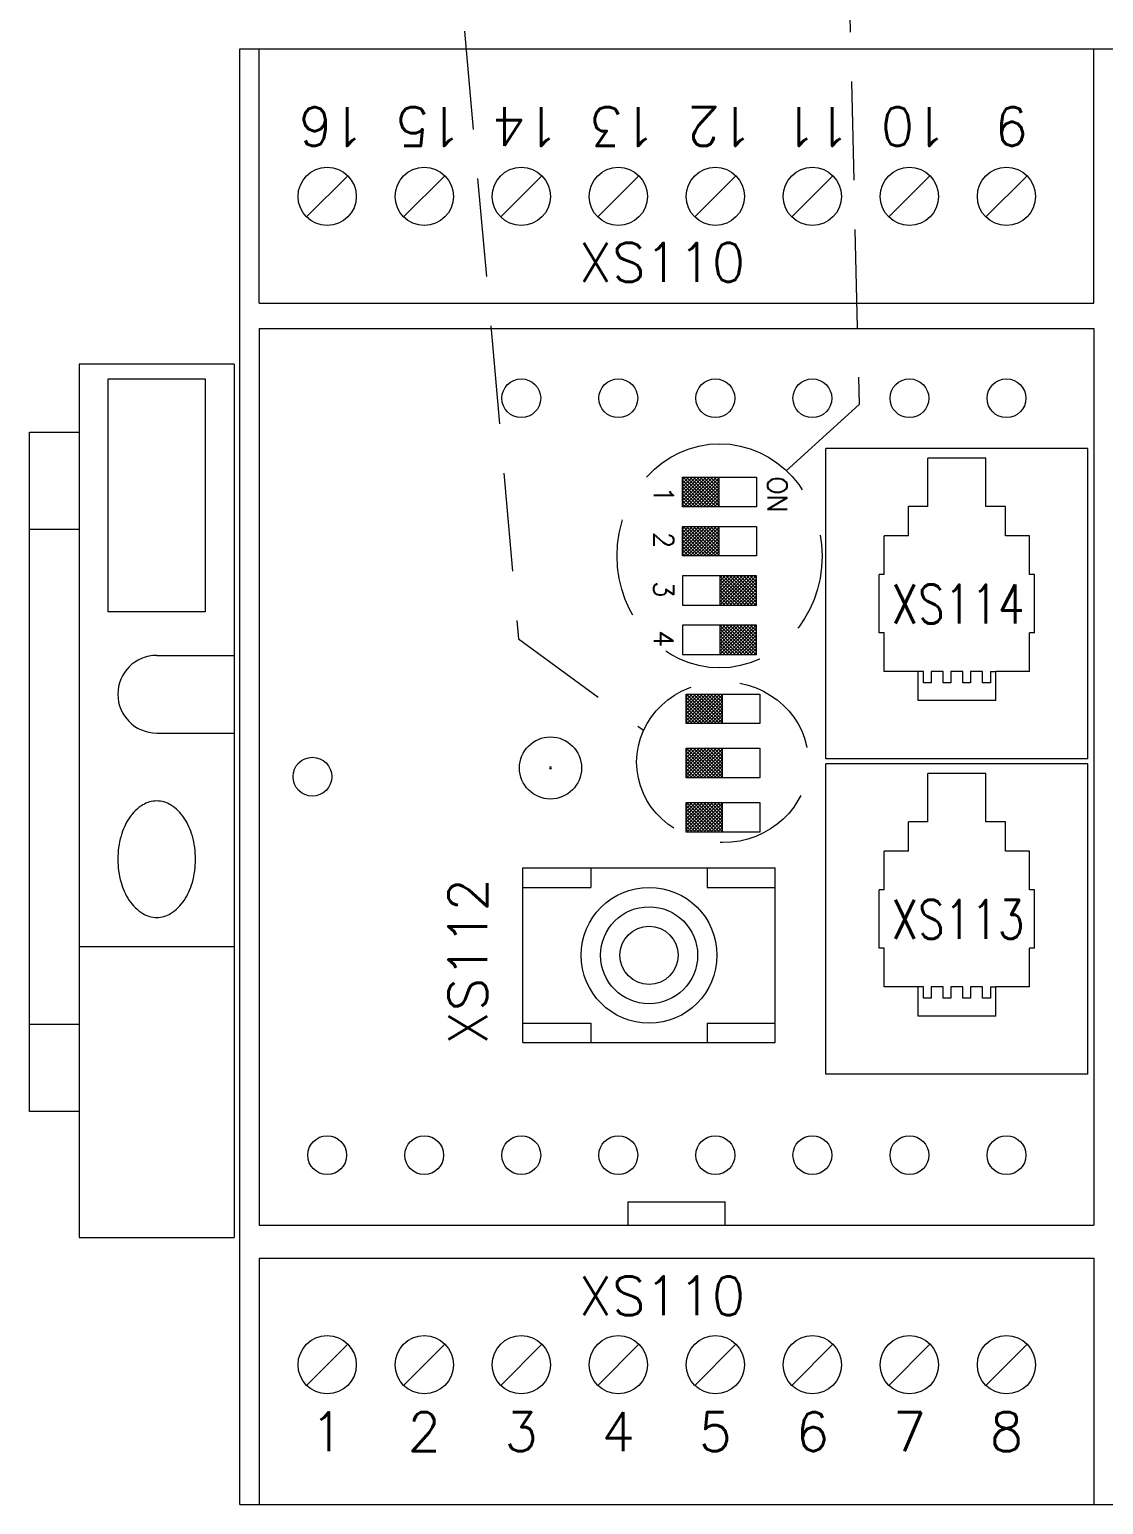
# Model space of a CAD drawing. Extents: x -2993 to 3661, y -4147 to -1441.
# Drawn here: x 3332.1 to 3387.4, y -3555.3 to -3479.3 of the extents above; entities that cross this region are included whole.
import ezdxf
from ezdxf.enums import TextEntityAlignment as Align

# ---------------------------------------------------------------- set-up
doc = ezdxf.new("R2010")
doc.units = 0
doc.header["$LTSCALE"] = 0.1
doc.header["$MEASUREMENT"] = 0
doc.linetypes.add('DASHED', pattern=[19.05, 12.7, -6.35])
for name, color, linetype in [('KLEMMENMA', 6, 'CONTINUOUS'), ('LAYOUT', 7, 'CONTINUOUS'), ('MOTMODULE', 7, 'CONTINUOUS')]:
    doc.layers.add(name, color=color, linetype=linetype)
doc.styles.get("Standard").update_dxf_attribs({"font": 'simplex.shx'})

msp = doc.modelspace()

# ---------------------------------------------------------------- linework, layer by layer
at = {"layer": 'KLEMMENMA', "color": 7, "lineweight": 13}
for p, q in [((3334.647, -3496.578), (3334.647, -3541.578)), ((3342.647, -3496.578), (3334.647, -3496.578)), ((3342.647, -3496.578), (3342.647, -3541.578)), ((3336.147, -3497.328), (3341.147, -3497.328)), ((3336.147, -3509.328), (3336.147, -3497.328)), ((3341.147, -3497.328), (3341.147, -3509.328)), ((3332.094, -3535.078), (3332.094, -3500.078)), ((3332.094, -3500.078), (3334.647, -3500.078)), ((3332.094, -3505.078), (3334.647, -3505.078)), ((3341.147, -3509.328), (3336.147, -3509.328)), ((3338.647, -3511.578), (3342.647, -3511.578)), ((3338.647, -3515.578), (3342.647, -3515.578)), ((3334.647, -3526.578), (3342.647, -3526.578)), ((3332.094, -3530.578), (3334.647, -3530.578)), ((3334.647, -3535.078), (3332.094, -3535.078)), ((3334.647, -3541.578), (3342.647, -3541.578))]:
    msp.add_line(p, q, dxfattribs=at)
for centre, radius, start, end in [((3338.647, -3513.578), 2, 90, 270), ((3339.135, -3521.225), 2.286, 121.85353, 146.30993), ((3338.647, -3520.44), 1.362, 90, 121.85353), ((3338.647, -3520.44), 1.362, 58.14647, 90), ((3338.159, -3521.225), 2.286, 33.69007, 58.14647), ((3339.908, -3521.741), 3.215, 146.30993, 164.56292), ((3337.386, -3521.741), 3.215, 15.43708, 33.69007), ((3341.131, -3522.078), 4.484, 164.56292, 180), ((3336.162, -3522.078), 4.484, 0, 15.43708), ((3341.131, -3522.078), 4.484, 180, 195.43708), ((3336.162, -3522.078), 4.484, 344.56292, 360), ((3339.908, -3522.416), 3.215, 195.43708, 213.69007), ((3337.386, -3522.416), 3.215, 326.30993, 344.56292), ((3339.135, -3522.932), 2.286, 213.69007, 238.14647), ((3338.647, -3523.717), 1.362, 238.14647, 270), ((3338.647, -3523.717), 1.362, 270, 301.85353), ((3338.159, -3522.932), 2.286, 301.85353, 326.30993)]:
    msp.add_arc(centre, radius, start, end, dxfattribs=at)
at = {"layer": 'LAYOUT', "color": 7, "linetype": 'DASHED', "lineweight": 13, "ltscale": 4}
for p, q in [((3351.127, -3441.464), (3357.295, -3510.722)), ((3373.547, -3443.919), (3374.837, -3498.646)), ((3357.295, -3510.722), (3363.736, -3515.435))]:
    msp.add_line(p, q, dxfattribs=at)
at = {"layer": 'LAYOUT', "color": 7, "lineweight": 13, "ltscale": 4}
msp.add_line((3374.837, -3498.646), (3371.089, -3502.061), dxfattribs=at)
at = {"layer": 'LAYOUT', "color": 7, "lineweight": 13}
for p, q in [((3386.626, -3500.909), (3373.126, -3500.909)), ((3373.126, -3516.909), (3373.126, -3500.909)), ((3386.626, -3516.909), (3386.626, -3500.909)), ((3381.376, -3501.409), (3378.376, -3501.409)), ((3378.376, -3503.909), (3378.376, -3501.409)), ((3381.376, -3503.909), (3381.376, -3501.409)), ((3378.376, -3503.909), (3377.376, -3503.909)), ((3377.376, -3505.409), (3377.376, -3503.909)), ((3382.376, -3503.909), (3381.376, -3503.909)), ((3382.376, -3505.409), (3382.376, -3503.909)), ((3376.126, -3507.409), (3376.126, -3505.409)), ((3377.376, -3505.409), (3376.126, -3505.409)), ((3383.626, -3505.409), (3382.376, -3505.409)), ((3383.626, -3507.409), (3383.626, -3505.409)), ((3376.126, -3507.409), (3375.876, -3507.409)), ((3375.876, -3510.409), (3375.876, -3507.409)), ((3383.876, -3507.409), (3383.626, -3507.409)), ((3383.876, -3510.409), (3383.876, -3507.409)), ((3376.126, -3510.409), (3375.876, -3510.409)), ((3376.126, -3512.409), (3376.126, -3510.409)), ((3383.876, -3510.409), (3383.626, -3510.409)), ((3383.626, -3512.409), (3383.626, -3510.409)), ((3377.876, -3512.409), (3376.126, -3512.409)), ((3378.149, -3512.409), (3377.876, -3512.409)), ((3377.876, -3513.909), (3377.876, -3512.409)), ((3381.603, -3512.409), (3381.876, -3512.409)), ((3383.626, -3512.409), (3381.876, -3512.409)), ((3381.876, -3513.909), (3381.876, -3512.409)), ((3381.876, -3513.909), (3377.876, -3513.909)), ((3386.626, -3516.909), (3373.126, -3516.909)), ((3373.126, -3533.159), (3373.126, -3517.159)), ((3386.626, -3517.159), (3373.126, -3517.159)), ((3386.626, -3533.159), (3386.626, -3517.159)), ((3381.376, -3517.659), (3378.376, -3517.659)), ((3378.376, -3520.159), (3378.376, -3517.659)), ((3381.376, -3520.159), (3381.376, -3517.659)), ((3377.376, -3521.659), (3377.376, -3520.159)), ((3378.376, -3520.159), (3377.376, -3520.159)), ((3382.376, -3520.159), (3381.376, -3520.159)), ((3382.376, -3521.659), (3382.376, -3520.159)), ((3377.376, -3521.659), (3376.126, -3521.659)), ((3376.126, -3523.659), (3376.126, -3521.659)), ((3383.626, -3521.659), (3382.376, -3521.659)), ((3383.626, -3523.659), (3383.626, -3521.659)), ((3357.517, -3522.53), (3370.517, -3522.53)), ((3357.517, -3531.53), (3357.517, -3522.53)), ((3361.017, -3522.53), (3361.017, -3523.53)), ((3367.017, -3522.53), (3367.017, -3523.53)), ((3370.517, -3531.53), (3370.517, -3522.53)), ((3357.517, -3523.53), (3361.017, -3523.53)), ((3367.017, -3523.53), (3370.517, -3523.53)), ((3375.876, -3526.659), (3375.876, -3523.659)), ((3376.126, -3523.659), (3375.876, -3523.659)), ((3383.876, -3523.659), (3383.626, -3523.659)), ((3383.876, -3526.659), (3383.876, -3523.659)), ((3376.126, -3526.659), (3375.876, -3526.659)), ((3376.126, -3528.659), (3376.126, -3526.659)), ((3383.626, -3528.659), (3383.626, -3526.659)), ((3383.876, -3526.659), (3383.626, -3526.659)), ((3377.876, -3528.659), (3376.126, -3528.659)), ((3377.876, -3530.159), (3377.876, -3528.659)), ((3378.149, -3528.659), (3377.876, -3528.659)), ((3381.603, -3528.659), (3381.876, -3528.659)), ((3383.626, -3528.659), (3381.876, -3528.659)), ((3381.876, -3530.159), (3381.876, -3528.659)), ((3381.876, -3530.159), (3377.876, -3530.159)), ((3357.517, -3530.53), (3361.017, -3530.53)), ((3361.017, -3530.53), (3361.017, -3531.53)), ((3367.017, -3530.53), (3370.517, -3530.53)), ((3367.017, -3530.53), (3367.017, -3531.53)), ((3357.517, -3531.53), (3370.517, -3531.53)), ((3386.626, -3533.159), (3373.126, -3533.159))]:
    msp.add_line(p, q, dxfattribs=at)
at = {"layer": 'LAYOUT', "color": 7, "linetype": 'Continuous', "lineweight": 13}
for p, q in [((3365.746, -3502.392), (3369.556, -3502.392)), ((3365.746, -3503.916), (3365.746, -3502.392)), ((3366.601, -3502.392), (3365.746, -3503.247)), ((3366.424, -3502.392), (3365.746, -3503.07)), ((3366.247, -3502.392), (3365.746, -3502.893)), ((3366.07, -3502.392), (3365.746, -3502.717)), ((3365.894, -3502.392), (3365.746, -3502.54)), ((3365.746, -3502.546), (3366.608, -3503.408)), ((3365.746, -3502.723), (3366.431, -3503.408)), ((3366.777, -3502.392), (3365.761, -3503.408)), ((3365.769, -3502.392), (3366.785, -3503.408)), ((3366.954, -3502.392), (3365.938, -3503.408)), ((3365.946, -3502.392), (3366.962, -3503.408)), ((3367.131, -3502.392), (3366.115, -3503.408)), ((3366.122, -3502.392), (3367.138, -3503.408)), ((3367.308, -3502.392), (3366.292, -3503.408)), ((3366.299, -3502.392), (3367.315, -3503.408)), ((3367.485, -3502.392), (3366.469, -3503.408)), ((3366.476, -3502.392), (3367.492, -3503.408)), ((3367.627, -3502.427), (3366.645, -3503.408)), ((3366.653, -3502.392), (3367.627, -3503.366)), ((3367.627, -3502.604), (3366.822, -3503.408)), ((3366.83, -3502.392), (3367.627, -3503.19)), ((3367.627, -3502.78), (3366.999, -3503.408)), ((3367.006, -3502.392), (3367.627, -3503.013)), ((3367.183, -3502.392), (3367.627, -3502.836)), ((3367.36, -3502.392), (3367.627, -3502.659)), ((3367.537, -3502.392), (3367.627, -3502.482)), ((3367.627, -3503.916), (3367.627, -3502.392)), ((3369.556, -3502.392), (3369.556, -3503.916)), ((3365.746, -3502.9), (3366.255, -3503.408)), ((3365.746, -3503.077), (3366.078, -3503.408)), ((3365.746, -3503.253), (3365.901, -3503.408)), ((3366.115, -3503.408), (3365.746, -3503.777)), ((3365.938, -3503.408), (3365.746, -3503.6)), ((3365.761, -3503.408), (3365.746, -3503.424)), ((3365.746, -3503.43), (3366.232, -3503.916)), ((3366.292, -3503.408), (3365.784, -3503.916)), ((3365.901, -3503.408), (3366.409, -3503.916)), ((3366.469, -3503.408), (3365.961, -3503.916)), ((3366.078, -3503.408), (3366.586, -3503.916)), ((3366.645, -3503.408), (3366.137, -3503.916)), ((3366.255, -3503.408), (3366.763, -3503.916)), ((3366.822, -3503.408), (3366.314, -3503.916)), ((3366.431, -3503.408), (3366.939, -3503.916)), ((3366.999, -3503.408), (3366.491, -3503.916)), ((3366.608, -3503.408), (3367.116, -3503.916)), ((3367.176, -3503.408), (3366.668, -3503.916)), ((3366.785, -3503.408), (3367.293, -3503.916)), ((3367.352, -3503.408), (3366.844, -3503.916)), ((3366.962, -3503.408), (3367.47, -3503.916)), ((3367.529, -3503.408), (3367.021, -3503.916)), ((3367.138, -3503.408), (3367.627, -3503.897)), ((3367.627, -3502.957), (3367.176, -3503.408)), ((3367.627, -3503.488), (3367.198, -3503.916)), ((3367.315, -3503.408), (3367.627, -3503.72)), ((3367.627, -3503.134), (3367.352, -3503.408)), ((3367.492, -3503.408), (3367.627, -3503.543)), ((3367.627, -3503.311), (3367.529, -3503.408)), ((3365.746, -3503.607), (3366.055, -3503.916)), ((3365.746, -3503.784), (3365.879, -3503.916)), ((3369.556, -3503.916), (3365.746, -3503.916)), ((3367.627, -3503.664), (3367.375, -3503.916)), ((3367.627, -3503.841), (3367.552, -3503.916)), ((3365.746, -3504.932), (3369.556, -3504.932)), ((3365.746, -3506.456), (3365.746, -3504.932)), ((3366.601, -3504.932), (3365.746, -3505.787)), ((3366.424, -3504.932), (3365.746, -3505.61)), ((3366.247, -3504.932), (3365.746, -3505.433)), ((3366.07, -3504.932), (3365.746, -3505.257)), ((3365.894, -3504.932), (3365.746, -3505.08)), ((3365.746, -3505.086), (3366.608, -3505.948)), ((3366.777, -3504.932), (3365.761, -3505.948)), ((3365.769, -3504.932), (3366.785, -3505.948)), ((3366.954, -3504.932), (3365.938, -3505.948)), ((3365.946, -3504.932), (3366.962, -3505.948)), ((3367.131, -3504.932), (3366.115, -3505.948)), ((3366.122, -3504.932), (3367.138, -3505.948)), ((3367.308, -3504.932), (3366.292, -3505.948)), ((3366.299, -3504.932), (3367.315, -3505.948)), ((3367.485, -3504.932), (3366.469, -3505.948)), ((3366.476, -3504.932), (3367.492, -3505.948)), ((3367.627, -3504.967), (3366.645, -3505.948)), ((3366.653, -3504.932), (3367.627, -3505.906)), ((3366.83, -3504.932), (3367.627, -3505.73)), ((3367.006, -3504.932), (3367.627, -3505.553)), ((3367.183, -3504.932), (3367.627, -3505.376)), ((3367.36, -3504.932), (3367.627, -3505.199)), ((3367.537, -3504.932), (3367.627, -3505.022)), ((3367.627, -3506.456), (3367.627, -3504.932)), ((3369.556, -3504.932), (3369.556, -3506.456)), ((3365.746, -3505.263), (3366.431, -3505.948)), ((3365.746, -3505.44), (3366.255, -3505.948)), ((3365.746, -3505.617), (3366.078, -3505.948)), ((3365.746, -3505.793), (3365.901, -3505.948)), ((3367.627, -3505.144), (3366.822, -3505.948)), ((3367.627, -3505.32), (3366.999, -3505.948)), ((3367.627, -3505.497), (3367.176, -3505.948)), ((3367.627, -3505.674), (3367.352, -3505.948)), ((3367.627, -3505.851), (3367.529, -3505.948)), ((3366.115, -3505.948), (3365.746, -3506.317)), ((3365.938, -3505.948), (3365.746, -3506.14)), ((3365.761, -3505.948), (3365.746, -3505.964)), ((3365.746, -3505.97), (3366.232, -3506.456)), ((3365.746, -3506.147), (3366.055, -3506.456)), ((3365.746, -3506.324), (3365.879, -3506.456)), ((3369.556, -3506.456), (3365.746, -3506.456)), ((3366.292, -3505.948), (3365.784, -3506.456)), ((3365.901, -3505.948), (3366.409, -3506.456)), ((3366.469, -3505.948), (3365.961, -3506.456)), ((3366.078, -3505.948), (3366.586, -3506.456)), ((3366.645, -3505.948), (3366.137, -3506.456)), ((3366.255, -3505.948), (3366.763, -3506.456)), ((3366.822, -3505.948), (3366.314, -3506.456)), ((3366.431, -3505.948), (3366.939, -3506.456)), ((3366.999, -3505.948), (3366.491, -3506.456)), ((3366.608, -3505.948), (3367.116, -3506.456)), ((3367.176, -3505.948), (3366.668, -3506.456)), ((3366.785, -3505.948), (3367.293, -3506.456)), ((3367.352, -3505.948), (3366.844, -3506.456)), ((3366.962, -3505.948), (3367.47, -3506.456)), ((3367.529, -3505.948), (3367.021, -3506.456)), ((3367.138, -3505.948), (3367.627, -3506.437)), ((3367.627, -3506.028), (3367.198, -3506.456)), ((3367.315, -3505.948), (3367.627, -3506.26)), ((3367.627, -3506.204), (3367.375, -3506.456)), ((3367.492, -3505.948), (3367.627, -3506.083)), ((3367.627, -3506.381), (3367.552, -3506.456)), ((3369.556, -3507.472), (3365.746, -3507.472)), ((3365.746, -3507.472), (3365.746, -3508.996)), ((3368.649, -3507.472), (3367.675, -3508.446)), ((3368.473, -3507.472), (3367.675, -3508.27)), ((3368.296, -3507.472), (3367.675, -3508.093)), ((3368.119, -3507.472), (3367.675, -3507.916)), ((3367.942, -3507.472), (3367.675, -3507.739)), ((3367.766, -3507.472), (3367.675, -3507.562)), ((3367.675, -3508.996), (3367.675, -3507.472)), ((3367.675, -3507.507), (3368.657, -3508.488)), ((3367.675, -3507.684), (3368.48, -3508.488)), ((3367.675, -3507.86), (3368.303, -3508.488)), ((3367.675, -3508.037), (3368.127, -3508.488)), ((3368.826, -3507.472), (3367.81, -3508.488)), ((3367.818, -3507.472), (3368.834, -3508.488)), ((3369.003, -3507.472), (3367.987, -3508.488)), ((3367.994, -3507.472), (3369.01, -3508.488)), ((3369.18, -3507.472), (3368.164, -3508.488)), ((3368.171, -3507.472), (3369.187, -3508.488)), ((3369.357, -3507.472), (3368.341, -3508.488)), ((3368.348, -3507.472), (3369.364, -3508.488)), ((3369.533, -3507.472), (3368.517, -3508.488)), ((3368.525, -3507.472), (3369.541, -3508.488)), ((3369.556, -3507.626), (3368.694, -3508.488)), ((3368.702, -3507.472), (3369.556, -3508.327)), ((3369.556, -3507.803), (3368.871, -3508.488)), ((3368.878, -3507.472), (3369.556, -3508.15)), ((3369.556, -3507.98), (3369.048, -3508.488)), ((3369.055, -3507.472), (3369.556, -3507.973)), ((3369.556, -3508.157), (3369.224, -3508.488)), ((3369.232, -3507.472), (3369.556, -3507.797)), ((3369.409, -3507.472), (3369.556, -3507.62)), ((3369.556, -3508.996), (3369.556, -3507.472)), ((3367.675, -3508.214), (3367.95, -3508.488)), ((3367.675, -3508.391), (3367.773, -3508.488)), ((3368.164, -3508.488), (3367.675, -3508.977)), ((3367.987, -3508.488), (3367.675, -3508.8)), ((3367.81, -3508.488), (3367.675, -3508.623)), ((3367.675, -3508.568), (3368.104, -3508.996)), ((3367.675, -3508.744), (3367.927, -3508.996)), ((3367.773, -3508.488), (3368.281, -3508.996)), ((3368.341, -3508.488), (3367.833, -3508.996)), ((3367.95, -3508.488), (3368.458, -3508.996)), ((3368.517, -3508.488), (3368.009, -3508.996)), ((3368.127, -3508.488), (3368.635, -3508.996)), ((3368.694, -3508.488), (3368.186, -3508.996)), ((3368.303, -3508.488), (3368.811, -3508.996)), ((3368.871, -3508.488), (3368.363, -3508.996)), ((3368.48, -3508.488), (3368.988, -3508.996)), ((3369.048, -3508.488), (3368.54, -3508.996)), ((3368.657, -3508.488), (3369.165, -3508.996)), ((3369.224, -3508.488), (3368.716, -3508.996)), ((3368.834, -3508.488), (3369.342, -3508.996)), ((3369.401, -3508.488), (3368.893, -3508.996)), ((3369.01, -3508.488), (3369.518, -3508.996)), ((3369.556, -3508.51), (3369.07, -3508.996)), ((3369.187, -3508.488), (3369.556, -3508.857)), ((3369.556, -3508.687), (3369.247, -3508.996)), ((3369.364, -3508.488), (3369.556, -3508.68)), ((3369.556, -3508.333), (3369.401, -3508.488)), ((3369.556, -3508.864), (3369.424, -3508.996)), ((3369.541, -3508.488), (3369.556, -3508.504)), ((3365.746, -3508.996), (3369.556, -3508.996)), ((3367.675, -3508.921), (3367.751, -3508.996)), ((3369.556, -3510.012), (3365.746, -3510.012)), ((3365.746, -3510.012), (3365.746, -3511.536)), ((3368.649, -3510.012), (3367.675, -3510.986)), ((3368.473, -3510.012), (3367.675, -3510.81)), ((3368.296, -3510.012), (3367.675, -3510.633)), ((3368.119, -3510.012), (3367.675, -3510.456)), ((3367.942, -3510.012), (3367.675, -3510.279)), ((3367.766, -3510.012), (3367.675, -3510.102)), ((3367.675, -3511.536), (3367.675, -3510.012)), ((3367.675, -3510.047), (3368.657, -3511.028)), ((3367.675, -3510.224), (3368.48, -3511.028)), ((3367.675, -3510.4), (3368.303, -3511.028)), ((3368.826, -3510.012), (3367.81, -3511.028)), ((3367.818, -3510.012), (3368.834, -3511.028)), ((3369.003, -3510.012), (3367.987, -3511.028)), ((3367.994, -3510.012), (3369.01, -3511.028)), ((3369.18, -3510.012), (3368.164, -3511.028)), ((3368.171, -3510.012), (3369.187, -3511.028)), ((3369.357, -3510.012), (3368.341, -3511.028)), ((3368.348, -3510.012), (3369.364, -3511.028)), ((3369.533, -3510.012), (3368.517, -3511.028)), ((3368.525, -3510.012), (3369.541, -3511.028)), ((3369.556, -3510.166), (3368.694, -3511.028)), ((3368.702, -3510.012), (3369.556, -3510.867)), ((3369.556, -3510.343), (3368.871, -3511.028)), ((3368.878, -3510.012), (3369.556, -3510.69)), ((3369.055, -3510.012), (3369.556, -3510.513)), ((3369.232, -3510.012), (3369.556, -3510.337)), ((3369.409, -3510.012), (3369.556, -3510.16)), ((3369.556, -3511.536), (3369.556, -3510.012)), ((3367.675, -3510.577), (3368.127, -3511.028)), ((3367.675, -3510.754), (3367.95, -3511.028)), ((3367.675, -3510.931), (3367.773, -3511.028)), ((3368.164, -3511.028), (3367.675, -3511.517)), ((3367.987, -3511.028), (3367.675, -3511.34)), ((3367.81, -3511.028), (3367.675, -3511.163)), ((3367.675, -3511.108), (3368.104, -3511.536)), ((3367.773, -3511.028), (3368.281, -3511.536)), ((3368.341, -3511.028), (3367.833, -3511.536)), ((3367.95, -3511.028), (3368.458, -3511.536)), ((3368.517, -3511.028), (3368.009, -3511.536)), ((3368.127, -3511.028), (3368.635, -3511.536)), ((3368.694, -3511.028), (3368.186, -3511.536)), ((3368.303, -3511.028), (3368.811, -3511.536)), ((3368.871, -3511.028), (3368.363, -3511.536)), ((3368.48, -3511.028), (3368.988, -3511.536)), ((3369.048, -3511.028), (3368.54, -3511.536)), ((3368.657, -3511.028), (3369.165, -3511.536)), ((3369.224, -3511.028), (3368.716, -3511.536)), ((3368.834, -3511.028), (3369.342, -3511.536)), ((3369.401, -3511.028), (3368.893, -3511.536)), ((3369.01, -3511.028), (3369.518, -3511.536)), ((3369.556, -3510.52), (3369.048, -3511.028)), ((3369.556, -3511.05), (3369.07, -3511.536)), ((3369.187, -3511.028), (3369.556, -3511.397)), ((3369.556, -3510.697), (3369.224, -3511.028)), ((3369.364, -3511.028), (3369.556, -3511.22)), ((3369.556, -3510.873), (3369.401, -3511.028)), ((3369.541, -3511.028), (3369.556, -3511.044)), ((3365.746, -3511.536), (3369.556, -3511.536)), ((3367.675, -3511.284), (3367.927, -3511.536)), ((3367.675, -3511.461), (3367.751, -3511.536)), ((3369.556, -3511.227), (3369.247, -3511.536)), ((3369.556, -3511.404), (3369.424, -3511.536)), ((3378.149, -3512.993), (3378.149, -3512.409)), ((3378.555, -3512.409), (3378.555, -3512.993)), ((3379.165, -3512.409), (3378.555, -3512.409)), ((3379.165, -3512.993), (3379.165, -3512.409)), ((3379.571, -3512.409), (3379.571, -3512.993)), ((3380.181, -3512.409), (3379.571, -3512.409)), ((3380.181, -3512.993), (3380.181, -3512.409)), ((3381.197, -3512.409), (3380.587, -3512.409)), ((3380.587, -3512.409), (3380.587, -3512.993)), ((3381.197, -3512.993), (3381.197, -3512.409)), ((3381.603, -3512.409), (3381.603, -3512.993)), ((3378.555, -3512.993), (3378.149, -3512.993)), ((3379.571, -3512.993), (3379.165, -3512.993)), ((3380.587, -3512.993), (3380.181, -3512.993)), ((3381.603, -3512.993), (3381.197, -3512.993)), ((3365.922, -3513.568), (3369.732, -3513.568)), ((3366.776, -3513.568), (3365.922, -3514.423)), ((3366.6, -3513.568), (3365.922, -3514.246)), ((3366.423, -3513.568), (3365.922, -3514.069)), ((3366.246, -3513.568), (3365.922, -3513.893)), ((3366.069, -3513.568), (3365.922, -3513.716)), ((3365.922, -3515.092), (3365.922, -3513.568)), ((3365.922, -3513.722), (3366.784, -3514.584)), ((3365.922, -3513.899), (3366.607, -3514.584)), ((3365.922, -3514.076), (3366.43, -3514.584)), ((3366.953, -3513.568), (3365.937, -3514.584)), ((3365.944, -3513.568), (3366.96, -3514.584)), ((3367.13, -3513.568), (3366.114, -3514.584)), ((3366.121, -3513.568), (3367.137, -3514.584)), ((3367.307, -3513.568), (3366.291, -3514.584)), ((3366.298, -3513.568), (3367.314, -3514.584)), ((3367.483, -3513.568), (3366.467, -3514.584)), ((3366.475, -3513.568), (3367.491, -3514.584)), ((3367.66, -3513.568), (3366.644, -3514.584)), ((3366.652, -3513.568), (3367.668, -3514.584)), ((3367.802, -3513.603), (3366.821, -3514.584)), ((3366.828, -3513.568), (3367.802, -3514.542)), ((3367.802, -3513.78), (3366.998, -3514.584)), ((3367.005, -3513.568), (3367.802, -3514.366)), ((3367.802, -3513.956), (3367.175, -3514.584)), ((3367.182, -3513.568), (3367.802, -3514.189)), ((3367.802, -3514.133), (3367.351, -3514.584)), ((3367.359, -3513.568), (3367.802, -3514.012)), ((3367.535, -3513.568), (3367.802, -3513.835)), ((3367.712, -3513.568), (3367.802, -3513.658)), ((3367.802, -3515.092), (3367.802, -3513.568)), ((3369.732, -3513.568), (3369.732, -3515.092)), ((3365.922, -3514.253), (3366.253, -3514.584)), ((3365.922, -3514.429), (3366.077, -3514.584)), ((3366.291, -3514.584), (3365.922, -3514.953)), ((3366.114, -3514.584), (3365.922, -3514.776)), ((3365.937, -3514.584), (3365.922, -3514.6)), ((3365.922, -3514.606), (3366.408, -3515.092)), ((3365.922, -3514.783), (3366.231, -3515.092)), ((3365.922, -3514.96), (3366.054, -3515.092)), ((3366.467, -3514.584), (3365.959, -3515.092)), ((3366.077, -3514.584), (3366.585, -3515.092)), ((3366.644, -3514.584), (3366.136, -3515.092)), ((3366.253, -3514.584), (3366.761, -3515.092)), ((3366.821, -3514.584), (3366.313, -3515.092)), ((3366.43, -3514.584), (3366.938, -3515.092)), ((3366.998, -3514.584), (3366.49, -3515.092)), ((3366.607, -3514.584), (3367.115, -3515.092)), ((3367.175, -3514.584), (3366.667, -3515.092)), ((3366.784, -3514.584), (3367.292, -3515.092)), ((3367.351, -3514.584), (3366.843, -3515.092)), ((3366.96, -3514.584), (3367.468, -3515.092)), ((3367.528, -3514.584), (3367.02, -3515.092)), ((3367.137, -3514.584), (3367.645, -3515.092)), ((3367.705, -3514.584), (3367.197, -3515.092)), ((3367.314, -3514.584), (3367.802, -3515.073)), ((3367.802, -3514.664), (3367.374, -3515.092)), ((3367.491, -3514.584), (3367.802, -3514.896)), ((3367.802, -3514.31), (3367.528, -3514.584)), ((3367.802, -3514.84), (3367.55, -3515.092)), ((3367.668, -3514.584), (3367.802, -3514.719)), ((3367.802, -3514.487), (3367.705, -3514.584)), ((3369.732, -3515.092), (3365.922, -3515.092)), ((3367.802, -3515.017), (3367.727, -3515.092)), ((3365.922, -3516.362), (3369.732, -3516.362)), ((3366.776, -3516.362), (3365.922, -3517.217)), ((3366.6, -3516.362), (3365.922, -3517.04)), ((3366.423, -3516.362), (3365.922, -3516.863)), ((3366.246, -3516.362), (3365.922, -3516.687)), ((3366.069, -3516.362), (3365.922, -3516.51)), ((3365.922, -3517.886), (3365.922, -3516.362)), ((3365.922, -3516.516), (3366.784, -3517.378)), ((3366.953, -3516.362), (3365.937, -3517.378)), ((3365.944, -3516.362), (3366.96, -3517.378)), ((3367.13, -3516.362), (3366.114, -3517.378)), ((3366.121, -3516.362), (3367.137, -3517.378)), ((3367.307, -3516.362), (3366.291, -3517.378)), ((3366.298, -3516.362), (3367.314, -3517.378)), ((3367.483, -3516.362), (3366.467, -3517.378)), ((3366.475, -3516.362), (3367.491, -3517.378)), ((3367.66, -3516.362), (3366.644, -3517.378)), ((3366.652, -3516.362), (3367.668, -3517.378)), ((3367.802, -3516.397), (3366.821, -3517.378)), ((3366.828, -3516.362), (3367.802, -3517.336)), ((3367.005, -3516.362), (3367.802, -3517.16)), ((3367.182, -3516.362), (3367.802, -3516.983)), ((3367.359, -3516.362), (3367.802, -3516.806)), ((3367.535, -3516.362), (3367.802, -3516.629)), ((3367.712, -3516.362), (3367.802, -3516.452)), ((3367.802, -3517.886), (3367.802, -3516.362)), ((3369.732, -3516.362), (3369.732, -3517.886)), ((3365.922, -3516.693), (3366.607, -3517.378)), ((3365.922, -3516.87), (3366.43, -3517.378)), ((3365.922, -3517.047), (3366.253, -3517.378)), ((3365.922, -3517.223), (3366.077, -3517.378)), ((3367.802, -3516.574), (3366.998, -3517.378)), ((3367.802, -3516.75), (3367.175, -3517.378)), ((3367.802, -3516.927), (3367.351, -3517.378)), ((3367.802, -3517.104), (3367.528, -3517.378)), ((3366.291, -3517.378), (3365.922, -3517.747)), ((3366.114, -3517.378), (3365.922, -3517.57)), ((3365.937, -3517.378), (3365.922, -3517.394)), ((3365.922, -3517.4), (3366.408, -3517.886)), ((3365.922, -3517.577), (3366.231, -3517.886)), ((3365.922, -3517.754), (3366.054, -3517.886)), ((3369.732, -3517.886), (3365.922, -3517.886)), ((3366.467, -3517.378), (3365.959, -3517.886)), ((3366.077, -3517.378), (3366.585, -3517.886)), ((3366.644, -3517.378), (3366.136, -3517.886)), ((3366.253, -3517.378), (3366.761, -3517.886)), ((3366.821, -3517.378), (3366.313, -3517.886)), ((3366.43, -3517.378), (3366.938, -3517.886)), ((3366.998, -3517.378), (3366.49, -3517.886)), ((3366.607, -3517.378), (3367.115, -3517.886)), ((3367.175, -3517.378), (3366.667, -3517.886)), ((3366.784, -3517.378), (3367.292, -3517.886)), ((3367.351, -3517.378), (3366.843, -3517.886)), ((3366.96, -3517.378), (3367.468, -3517.886)), ((3367.528, -3517.378), (3367.02, -3517.886)), ((3367.137, -3517.378), (3367.645, -3517.886)), ((3367.705, -3517.378), (3367.197, -3517.886)), ((3367.314, -3517.378), (3367.802, -3517.867)), ((3367.802, -3517.458), (3367.374, -3517.886)), ((3367.491, -3517.378), (3367.802, -3517.69)), ((3367.802, -3517.634), (3367.55, -3517.886)), ((3367.668, -3517.378), (3367.802, -3517.513)), ((3367.802, -3517.281), (3367.705, -3517.378)), ((3367.802, -3517.811), (3367.727, -3517.886)), ((3365.922, -3519.156), (3369.732, -3519.156)), ((3365.922, -3520.68), (3365.922, -3519.156)), ((3366.776, -3519.156), (3365.922, -3520.011)), ((3366.6, -3519.156), (3365.922, -3519.834)), ((3366.423, -3519.156), (3365.922, -3519.657)), ((3366.246, -3519.156), (3365.922, -3519.481)), ((3366.069, -3519.156), (3365.922, -3519.304)), ((3365.922, -3519.31), (3366.784, -3520.172)), ((3365.922, -3519.487), (3366.607, -3520.172)), ((3366.953, -3519.156), (3365.937, -3520.172)), ((3365.944, -3519.156), (3366.96, -3520.172)), ((3367.13, -3519.156), (3366.114, -3520.172)), ((3366.121, -3519.156), (3367.137, -3520.172)), ((3367.307, -3519.156), (3366.291, -3520.172)), ((3366.298, -3519.156), (3367.314, -3520.172)), ((3367.483, -3519.156), (3366.467, -3520.172)), ((3366.475, -3519.156), (3367.491, -3520.172)), ((3367.66, -3519.156), (3366.644, -3520.172)), ((3366.652, -3519.156), (3367.668, -3520.172)), ((3367.802, -3519.191), (3366.821, -3520.172)), ((3366.828, -3519.156), (3367.802, -3520.13)), ((3367.802, -3519.368), (3366.998, -3520.172)), ((3367.005, -3519.156), (3367.802, -3519.954)), ((3367.802, -3519.544), (3367.175, -3520.172)), ((3367.182, -3519.156), (3367.802, -3519.777)), ((3367.359, -3519.156), (3367.802, -3519.6)), ((3367.535, -3519.156), (3367.802, -3519.423)), ((3367.712, -3519.156), (3367.802, -3519.246)), ((3367.802, -3520.68), (3367.802, -3519.156)), ((3369.732, -3519.156), (3369.732, -3520.68)), ((3365.922, -3519.664), (3366.43, -3520.172)), ((3365.922, -3519.841), (3366.253, -3520.172)), ((3365.922, -3520.017), (3366.077, -3520.172)), ((3366.291, -3520.172), (3365.922, -3520.541)), ((3366.114, -3520.172), (3365.922, -3520.364)), ((3365.937, -3520.172), (3365.922, -3520.188)), ((3365.922, -3520.194), (3366.408, -3520.68)), ((3366.467, -3520.172), (3365.959, -3520.68)), ((3366.077, -3520.172), (3366.585, -3520.68)), ((3366.644, -3520.172), (3366.136, -3520.68)), ((3366.253, -3520.172), (3366.761, -3520.68)), ((3366.821, -3520.172), (3366.313, -3520.68)), ((3366.43, -3520.172), (3366.938, -3520.68)), ((3366.998, -3520.172), (3366.49, -3520.68)), ((3366.607, -3520.172), (3367.115, -3520.68)), ((3367.175, -3520.172), (3366.667, -3520.68)), ((3366.784, -3520.172), (3367.292, -3520.68)), ((3367.351, -3520.172), (3366.843, -3520.68)), ((3366.96, -3520.172), (3367.468, -3520.68)), ((3367.528, -3520.172), (3367.02, -3520.68)), ((3367.137, -3520.172), (3367.645, -3520.68)), ((3367.705, -3520.172), (3367.197, -3520.68)), ((3367.314, -3520.172), (3367.802, -3520.661)), ((3367.802, -3519.721), (3367.351, -3520.172)), ((3367.802, -3520.252), (3367.374, -3520.68)), ((3367.491, -3520.172), (3367.802, -3520.484)), ((3367.802, -3519.898), (3367.528, -3520.172)), ((3367.668, -3520.172), (3367.802, -3520.307)), ((3367.802, -3520.075), (3367.705, -3520.172)), ((3365.922, -3520.371), (3366.231, -3520.68)), ((3365.922, -3520.548), (3366.054, -3520.68)), ((3369.732, -3520.68), (3365.922, -3520.68)), ((3367.802, -3520.428), (3367.55, -3520.68)), ((3367.802, -3520.605), (3367.727, -3520.68)), ((3378.149, -3529.243), (3378.149, -3528.659)), ((3378.555, -3528.659), (3378.555, -3529.243)), ((3379.165, -3528.659), (3378.555, -3528.659)), ((3379.165, -3529.243), (3379.165, -3528.659)), ((3380.181, -3528.659), (3379.571, -3528.659)), ((3379.571, -3528.659), (3379.571, -3529.243)), ((3380.181, -3529.243), (3380.181, -3528.659)), ((3381.197, -3528.659), (3380.587, -3528.659)), ((3380.587, -3528.659), (3380.587, -3529.243)), ((3381.197, -3529.243), (3381.197, -3528.659)), ((3381.603, -3528.659), (3381.603, -3529.243)), ((3378.555, -3529.243), (3378.149, -3529.243)), ((3379.571, -3529.243), (3379.165, -3529.243)), ((3380.587, -3529.243), (3380.181, -3529.243)), ((3381.603, -3529.243), (3381.197, -3529.243))]:
    msp.add_line(p, q, dxfattribs=at)
for radius in [3.5, 1.5]:
    msp.add_circle((3364.017, -3527.03), radius, dxfattribs=at)
at = {"layer": 'LAYOUT', "color": 7, "lineweight": 13}
msp.add_circle((3364.017, -3527.03), 2.5, dxfattribs=at)
for start, end in [(0, 180), (180, 0)]:
    msp.add_arc((3358.937, -3517.378), 0.05, start, end, dxfattribs=at)
at = {"layer": 'LAYOUT', "color": 7, "linetype": 'DASHED', "lineweight": 13, "ltscale": 4}
for centre, major_axis, ratio in [((3367.653, -3506.448), (0, 5.776), 0.914373), ((3367.801, -3517.076), (-4.425, 0.005), 0.938062)]:
    msp.add_ellipse(centre, major_axis=major_axis, ratio=ratio, dxfattribs=at)
at = {"layer": 'MOTMODULE', "color": 7, "lineweight": 13}
for p, q in [((3342.932, -3480.328), (3387.932, -3480.328)), ((3342.932, -3555.328), (3342.932, -3480.328)), ((3342.932, -3480.328), (3343.932, -3480.328)), ((3343.932, -3493.428), (3343.932, -3480.328)), ((3386.932, -3493.428), (3386.932, -3480.328)), ((3346.371, -3488.989), (3348.492, -3486.868)), ((3351.371, -3488.989), (3353.492, -3486.868)), ((3356.371, -3488.989), (3358.492, -3486.868)), ((3361.371, -3488.989), (3363.492, -3486.868)), ((3366.371, -3488.989), (3368.492, -3486.868)), ((3371.371, -3488.989), (3373.492, -3486.868)), ((3376.371, -3488.989), (3378.492, -3486.868)), ((3381.371, -3488.989), (3383.492, -3486.868)), ((3343.932, -3493.428), (3386.932, -3493.428)), ((3343.932, -3494.728), (3386.932, -3494.728)), ((3343.932, -3494.728), (3343.932, -3540.928)), ((3386.932, -3494.728), (3386.932, -3540.928)), ((3362.932, -3539.728), (3367.932, -3539.728)), ((3362.932, -3540.928), (3362.932, -3539.728)), ((3367.932, -3540.928), (3367.932, -3539.728)), ((3343.932, -3540.928), (3386.932, -3540.928)), ((3343.932, -3542.628), (3386.932, -3542.628)), ((3343.932, -3542.628), (3343.932, -3555.328)), ((3386.932, -3542.628), (3386.932, -3555.328)), ((3346.371, -3549.189), (3348.492, -3547.068)), ((3351.371, -3549.189), (3353.492, -3547.068)), ((3356.371, -3549.189), (3358.492, -3547.068)), ((3361.371, -3549.189), (3363.492, -3547.068)), ((3366.371, -3549.189), (3368.492, -3547.068)), ((3371.371, -3549.189), (3373.492, -3547.068)), ((3376.371, -3549.189), (3378.492, -3547.068)), ((3381.371, -3549.189), (3383.492, -3547.068)), ((3342.932, -3555.328), (3387.932, -3555.328)), ((3342.932, -3555.328), (3387.932, -3555.328))]:
    msp.add_line(p, q, dxfattribs=at)
for centre, radius in [((3347.432, -3487.928), 1.5), ((3352.432, -3487.928), 1.5), ((3357.432, -3487.928), 1.5), ((3362.432, -3487.928), 1.5), ((3367.432, -3487.928), 1.5), ((3372.432, -3487.928), 1.5), ((3377.432, -3487.928), 1.5), ((3382.432, -3487.928), 1.5), ((3357.432, -3498.328), 1), ((3362.432, -3498.328), 1), ((3367.432, -3498.328), 1), ((3372.432, -3498.328), 1), ((3377.432, -3498.328), 1), ((3382.432, -3498.328), 1), ((3358.937, -3517.378), 1.6), ((3346.671, -3517.828), 1), ((3347.432, -3537.328), 1), ((3352.432, -3537.328), 1), ((3357.432, -3537.328), 1), ((3362.432, -3537.328), 1), ((3367.432, -3537.328), 1), ((3372.432, -3537.328), 1), ((3377.432, -3537.328), 1), ((3382.432, -3537.328), 1), ((3347.432, -3548.128), 1.5), ((3352.432, -3548.128), 1.5), ((3357.432, -3548.128), 1.5), ((3362.432, -3548.128), 1.5), ((3367.432, -3548.128), 1.5), ((3372.432, -3548.128), 1.5), ((3377.432, -3548.128), 1.5), ((3382.432, -3548.128), 1.5)]:
    msp.add_circle(centre, radius, dxfattribs=at)

# ---------------------------------------------------------------- texts
at = {"layer": 'LAYOUT', "color": 7, "linetype": 'Continuous', "lineweight": 13}
for s, p in [('ON', (3370.127, -3502.346)), ('1', (3364.268, -3502.862)), ('2', (3364.268, -3505.21)), ('3', (3364.268, -3507.75)), ('4', (3364.268, -3510.29))]:
    msp.add_text(s, height=1, rotation=270, dxfattribs=at).set_placement(p)
at = {"layer": 'MOTMODULE', "color": 7, "lineweight": 13, "text_generation_flag": 6}
for s, p in [('16', (3347.682, -3483.328)), ('15', (3352.682, -3483.328)), ('14', (3357.682, -3483.328)), ('13', (3362.682, -3483.328)), ('12', (3367.682, -3483.328)), ('11', (3372.682, -3483.328)), ('10', (3377.682, -3483.328)), ('9', (3382.682, -3483.328))]:
    msp.add_text(s, height=2, dxfattribs=at).set_placement(p, align=Align.CENTER)
at = {"layer": 'MOTMODULE', "color": 7, "lineweight": 13}
for s, p in [('XS110', (3364.682, -3492.328)), ('XS110', (3364.682, -3545.578)), ('1', (3347.432, -3552.578)), ('2', (3352.432, -3552.578)), ('3', (3357.432, -3552.578)), ('4', (3362.432, -3552.578)), ('5', (3367.432, -3552.578)), ('6', (3372.432, -3552.578)), ('7', (3377.432, -3552.578)), ('8', (3382.432, -3552.578))]:
    msp.add_text(s, height=2, dxfattribs=at).set_placement(p, align=Align.CENTER)
at = {"layer": 'MOTMODULE', "color": 7, "lineweight": 13, "width": 0.8}
for s, p in [('XS114', (3379.932, -3508.93)), ('XS113', (3379.932, -3525.18))]:
    msp.add_text(s, height=2, dxfattribs=at).set_placement(p, align=Align.MIDDLE_CENTER)
at = {"layer": 'MOTMODULE', "color": 7, "lineweight": 13}
msp.add_text('XS112', height=2, rotation=90, dxfattribs=at).set_placement((3354.682, -3527.34), align=Align.MIDDLE_CENTER)

doc.saveas('drawing.dxf')
